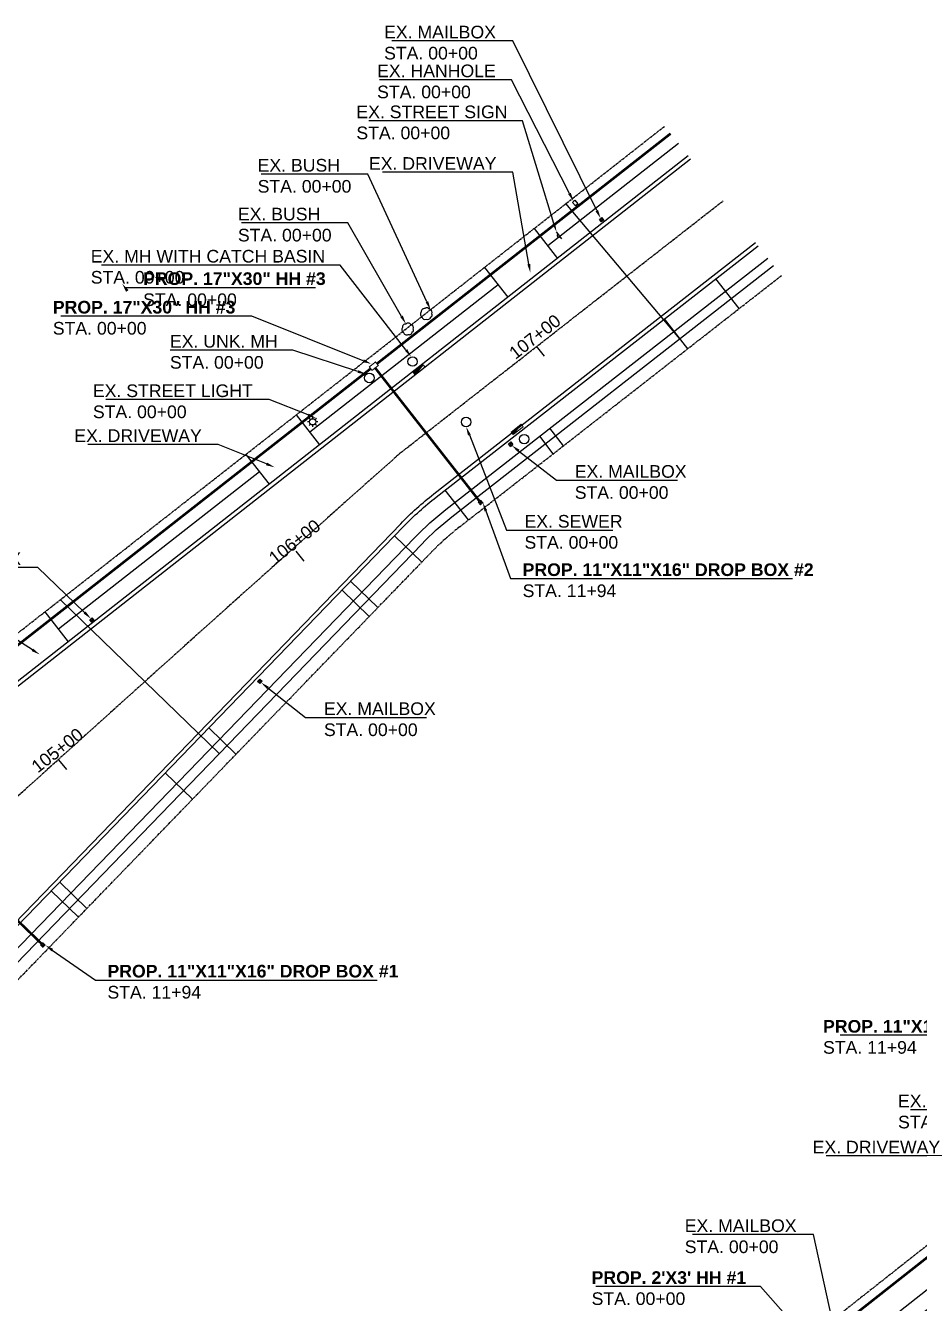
# Model space of a CAD drawing. Header units: feet. Extents: x -173233 to 8939709, y -5822937 to 440401.
# Drawn here: x 4505203.8 to 4505486.7, y -1445569 to -1445164.6 of the extents above; entities that cross this region are included whole.
import ezdxf
from ezdxf import colors
from ezdxf.entities.mleader import LeaderData, LeaderLine
from ezdxf.lldxf.tags import DXFTag
from ezdxf.math import Vec2, Vec3

# ---------------------------------------------------------------- set-up
doc = ezdxf.new("R2010")
doc.units = ezdxf.units.FT
doc.header["$MEASUREMENT"] = 0
doc.linetypes.add('CENTER2', pattern=[1.125, 0.75, -0.125, 0.125, -0.125])
doc.linetypes.add('PHANTOM2', pattern=[1.25, 0.625, -0.125, 0.125, -0.125, 0.125, -0.125])
for name, color, linetype in [('-TBLOCK', 7, 'Continuous'), ('0 @ 40 (1)', 7, 'Continuous'), ('7 CONDUIT PLAN', 7, 'Continuous'), ('CHC-CENTERLINE', 254, 'CENTER2'), ('CHC-ROW', 4, 'PHANTOM2'), ('CONSTRUCTION', 6, 'Continuous'), ('V-STREET', 142, 'Continuous')]:
    doc.layers.add(name, color=color, linetype=linetype)
for name, color, linetype, lineweight in [('C-Anno', 7, 'Continuous', 25), ('C-Anno @ 1', 7, 'Continuous', 25), ('C-Anno @ 40 (1)', 7, 'Continuous', 25), ('C-Anno @ 40 (2)', 7, 'Continuous', 25), ('CHC-CURB-EOP', 5, 'Continuous', 25), ('FTR-PROPOSED EQUIPMENT', 7, 'Continuous', 0), ('STORMDRAIN', 95, 'STDRAIN_LINE', 13)]:
    doc.layers.add(name, color=color, linetype=linetype, lineweight=lineweight)
doc.styles.add('MTCS Standard', font='arial.ttf', dxfattribs={"height": 0.08})
doc.styles.add('Notes', font='arial.ttf', dxfattribs={"height": 0.1})
doc.styles.get("Standard").update_dxf_attribs({"font": 'arial.ttf'})
doc.styles.add('Zayo Utilities', font='', dxfattribs={"oblique": 6, "height": 2})
doc.styles.get('Zayo Utilities').set_extended_font_data('Cordia New')
doc.linetypes.add('STDRAIN_LINE', pattern='A,4,-0.1,["SD",Standard,S=0.1,R=0,X=0,Y=-0.05],-0.275', length=4.375)
tags = doc.linetypes.add('WATER', pattern='A,1.3,-0.09,["W",Zayo Utilities,S=0.03,R=0,X=-0.03,Y=-0.025],-0.09', length=1.48).pattern_tags.tags
tags[6] = DXFTag(74, 10)

# ---------------------------------------------------------------- blocks, each defined once
blk = doc.blocks.new('STL')
blk.add_circle((0, 0), 0.977)
at = {"layer": 'CONSTRUCTION'}
for points in [[(-0.98, 0), (-1.62, 0)], [(-0.69, 0.69), (-1.15, 1.15)], [(0, 0.98), (0, 1.62)], [(0.69, 0.69), (1.15, 1.15)], [(1.62, 0), (0.98, 0)], [(-1.15, -1.15), (-0.69, -0.69)], [(0, -1.62), (0, -0.98)], [(1.15, -1.15), (0.69, -0.69)]]:
    blk.add_lwpolyline(points, dxfattribs=at)
blk = doc.blocks.new('STORM_DRN')
blk.add_hatch(color=256).paths.add_polyline_path([(4, 1), (-4, 1), (-4, -1)])
at = {"flags": 128}
blk.add_lwpolyline([(-4, -1), (4, 1)], dxfattribs=at)
at = {"linetype": 'Continuous', "flags": 128}
for points in [[(-4, -1), (4, -1), (4, 1)], [(4, 1), (-4, 1), (-4, -1)]]:
    blk.add_lwpolyline(points, dxfattribs=at)
blk = doc.blocks.new('streetsgn')
at = {"color": 0, "linetype": 'ByBlock'}
blk.add_lwpolyline([(-1.5, -0.02), (1.5, 0.02)], dxfattribs=at)
blk.add_arc((0, 0), 0.638, 0.7826, 180.7826, dxfattribs=at)
blk = doc.blocks.new('*U473')
at = {"layer": 'C-Anno @ 40 (1)'}
ml = blk.add_multileader_mtext('Standard', dxfattribs=at)
ml.set_content('{\\fArial|b1|i0|c0|p34;PROP. 30"X48" HH #1\\P}STA. 102+47', color=256, style='Notes')
ml.set_leader_properties()
ml.build(insert=Vec2(0, 0))
ml.multileader.update_dxf_attribs({"text_left_attachment_type": 6, "text_right_attachment_type": 6, "dogleg_length": 0.0548, "arrow_head_size": 2.8, "scale": 40})
ctx = ml.context
ctx.base_point, ctx.scale, ctx.arrow_head_size, ctx.landing_gap_size, ctx.plane_origin = Vec3(4504918.66, -1445511.87), 40, 2.8, 3.6, Vec3(4504933.17, -1445494.55)
ctx.left_attachment, ctx.right_attachment = 6, 6
notes = []
notes.append((ctx, [(0, (1, 1, 0), (4504916.47, -1445511.87), (1, 0), 2.19, [(0, [(4504915.63, -1445510.7)], 0, [])])]))
ctx.mtext.insert, ctx.mtext.width, ctx.mtext.defined_height, ctx.mtext.flow_direction = Vec3(4504922.26, -1445507.07), 69.3546, 4.8, 5
for ctx, leaders in notes:
    for number, flags, end, landing, length, lines in leaders:
        leader = LeaderData()
        leader.index, (leader.has_last_leader_line, leader.has_dogleg_vector, leader.attachment_direction) = number, flags
        leader.last_leader_point, leader.dogleg_vector, leader.dogleg_length = Vec3(end), Vec3(landing), length
        for number, points, colour, breaks in lines:
            line = LeaderLine()
            line.index, line.vertices, line.color, line.breaks = number, Vec3.list(points), colors.encode_raw_color(colour), breaks
            leader.lines.append(line)
        ctx.leaders.append(leader)
blk = doc.blocks.new('*U481')
at = {"layer": 'C-Anno @ 40 (1)'}
ml = blk.add_multileader_mtext('Standard', dxfattribs=at)
ml.set_content('{\\fArial|b1|i0|c0|p34;PROP. 17"X30" HH #1\\P}STA. 00+00', color=256, style='Notes')
ml.set_leader_properties()
ml.build(insert=Vec2(0, 0))
ml.multileader.update_dxf_attribs({"text_left_attachment_type": 6, "text_right_attachment_type": 6, "dogleg_length": 0.0548, "arrow_head_size": 2.8, "scale": 40})
ctx = ml.context
ctx.base_point, ctx.scale, ctx.arrow_head_size, ctx.landing_gap_size, ctx.plane_origin = Vec3(4505075, -1445374.68), 40, 2.8, 3.6, Vec3(4505089.51, -1445357.37)
ctx.left_attachment, ctx.right_attachment = 6, 6
notes = []
notes.append((ctx, [(0, (1, 1, 0), (4505072.81, -1445374.68), (1, 0), 2.19, [(0, [(4505071.97, -1445373.51)], 0, [])])]))
ctx.mtext.insert, ctx.mtext.width, ctx.mtext.defined_height, ctx.mtext.flow_direction = Vec3(4505078.6, -1445369.88), 69.3546, 4.8, 5
at = {"layer": 'C-Anno @ 40 (2)'}
ml = blk.add_multileader_mtext('Standard', dxfattribs=at)
ml.set_content('{\\fArial|b1|i0|c0|p34;PROP. 17"X30" HH #1\\P}STA. 00+00', color=256, style='Notes')
ml.set_leader_properties()
ml.build(insert=Vec2(0, 0))
ml.multileader.update_dxf_attribs({"text_left_attachment_type": 6, "text_right_attachment_type": 6, "dogleg_length": 0.0548, "arrow_head_size": 2.8, "scale": 40})
ctx = ml.context
ctx.base_point, ctx.scale, ctx.arrow_head_size, ctx.landing_gap_size, ctx.plane_origin = Vec3(4505057.31, -1445382.01), 40, 2.8, 3.6, Vec3(4505089.51, -1445357.37)
ctx.left_attachment, ctx.right_attachment = 6, 6
notes.append((ctx, [(1, (1, 1, 0), (4505123.18, -1445382.01), (-1, 0), 2.19, [(0, [(4505150.89, -1445398.88)], 0, [])])]))
ctx.mtext.insert, ctx.mtext.width, ctx.mtext.defined_height, ctx.mtext.flow_direction = Vec3(4505060.91, -1445377.21), 69.3546, 4.8, 5
for ctx, leaders in notes:
    for number, flags, end, landing, length, lines in leaders:
        leader = LeaderData()
        leader.index, (leader.has_last_leader_line, leader.has_dogleg_vector, leader.attachment_direction) = number, flags
        leader.last_leader_point, leader.dogleg_vector, leader.dogleg_length = Vec3(end), Vec3(landing), length
        for number, points, colour, breaks in lines:
            line = LeaderLine()
            line.index, line.vertices, line.color, line.breaks = number, Vec3.list(points), colors.encode_raw_color(colour), breaks
            leader.lines.append(line)
        ctx.leaders.append(leader)
blk = doc.blocks.new('*U482')
at = {"layer": 'C-Anno @ 40 (1)'}
ml = blk.add_multileader_mtext('Standard', dxfattribs=at)
ml.set_content('{\\fArial|b1|i0|c0|p34;PROP. 17"X30" HH #3\\P}STA. 00+00', color=256, style='Notes')
ml.set_leader_properties()
ml.build(insert=Vec2(0, 0))
ml.multileader.update_dxf_attribs({"text_left_attachment_type": 6, "text_right_attachment_type": 6, "dogleg_length": 0.0548, "arrow_head_size": 2.8, "scale": 40})
ctx = ml.context
ctx.base_point, ctx.scale, ctx.arrow_head_size, ctx.landing_gap_size, ctx.plane_origin = Vec3(4505237.4, -1445247.48), 40, 2.8, 3.6, Vec3(4505251.91, -1445230.16)
ctx.left_attachment, ctx.right_attachment = 6, 6
notes = []
notes.append((ctx, [(0, (1, 1, 0), (4505235.21, -1445247.48), (1, 0), 2.19, [(0, [(4505234.37, -1445246.31)], 0, [])])]))
ctx.mtext.insert, ctx.mtext.width, ctx.mtext.defined_height, ctx.mtext.flow_direction = Vec3(4505241, -1445242.68), 69.3546, 4.8, 5
at = {"layer": 'C-Anno @ 40 (2)'}
ml = blk.add_multileader_mtext('Standard', dxfattribs=at)
ml.set_content('{\\fArial|b1|i0|c0|p34;PROP. 17"X30" HH #3\\P}STA. 00+00', color=256, style='Notes')
ml.set_leader_properties()
ml.build(insert=Vec2(0, 0))
ml.multileader.update_dxf_attribs({"text_left_attachment_type": 6, "text_right_attachment_type": 6, "dogleg_length": 0.0548, "arrow_head_size": 2.8, "scale": 40})
ctx = ml.context
ctx.base_point, ctx.scale, ctx.arrow_head_size, ctx.landing_gap_size, ctx.plane_origin = Vec3(4505208.82, -1445256.51), 40, 2.8, 3.6, Vec3(4505251.91, -1445230.16)
ctx.left_attachment, ctx.right_attachment = 6, 6
notes.append((ctx, [(1, (1, 1, 0), (4505275.36, -1445256.51), (-1, 0), 2.19, [(0, [(4505313.29, -1445271.68)], 0, [])])]))
ctx.mtext.insert, ctx.mtext.width, ctx.mtext.defined_height, ctx.mtext.flow_direction = Vec3(4505212.42, -1445251.71), 69.3546, 4.8, 5
for ctx, leaders in notes:
    for number, flags, end, landing, length, lines in leaders:
        leader = LeaderData()
        leader.index, (leader.has_last_leader_line, leader.has_dogleg_vector, leader.attachment_direction) = number, flags
        leader.last_leader_point, leader.dogleg_vector, leader.dogleg_length = Vec3(end), Vec3(landing), length
        for number, points, colour, breaks in lines:
            line = LeaderLine()
            line.index, line.vertices, line.color, line.breaks = number, Vec3.list(points), colors.encode_raw_color(colour), breaks
            leader.lines.append(line)
        ctx.leaders.append(leader)
blk = doc.blocks.new('*U489')
at = {"layer": 'C-Anno @ 40 (2)'}
ml = blk.add_multileader_mtext('Standard', dxfattribs=at)
ml.set_content("{\\fArial|b1|i0|c0|p34;PROP. 2'X3' HH #1\\P}STA. 00+00", color=256, style='Notes')
ml.set_leader_properties()
ml.build(insert=Vec2(0, 0))
ml.multileader.update_dxf_attribs({"text_left_attachment_type": 6, "text_right_attachment_type": 6, "dogleg_length": 0.0548, "arrow_head_size": 2.8, "scale": 40})
ctx = ml.context
ctx.base_point, ctx.scale, ctx.arrow_head_size, ctx.landing_gap_size, ctx.plane_origin = Vec3(4505379.35, -1445563.57), 40, 2.8, 3.6, Vec3(4505393.84, -1445556.6)
ctx.left_attachment, ctx.right_attachment = 6, 6
notes = []
notes.append((ctx, [(1, (1, 1, 0), (4505436.36, -1445563.57), (-1, 0), 2.19, [(0, [(4505452.63, -1445581.92)], 0, [])])]))
ctx.mtext.insert, ctx.mtext.width, ctx.mtext.defined_height, ctx.mtext.flow_direction = Vec3(4505382.95, -1445558.77), 69.3546, 4.8, 5
for ctx, leaders in notes:
    for number, flags, end, landing, length, lines in leaders:
        leader = LeaderData()
        leader.index, (leader.has_last_leader_line, leader.has_dogleg_vector, leader.attachment_direction) = number, flags
        leader.last_leader_point, leader.dogleg_vector, leader.dogleg_length = Vec3(end), Vec3(landing), length
        for number, points, colour, breaks in lines:
            line = LeaderLine()
            line.index, line.vertices, line.color, line.breaks = number, Vec3.list(points), colors.encode_raw_color(colour), breaks
            leader.lines.append(line)
        ctx.leaders.append(leader)

msp = doc.modelspace()

# ---------------------------------------------------------------- linework, layer by layer
at = {"layer": '-TBLOCK'}
for p, q in [((4505385.44, -1445225.95), (4505386.23, -1445225.33)), ((4505386.84, -1445226.12), (4505386.06, -1445226.73)), ((4505357.25, -1445297.74), (4505356.64, -1445296.95)), ((4505357.42, -1445296.33), (4505358.04, -1445297.12)), ((4505224.1, -1445352.59), (4505224.89, -1445351.97)), ((4505225.51, -1445352.76), (4505224.72, -1445353.38)), ((4505277.93, -1445371.4), (4505278.65, -1445372.09)), ((4505277.96, -1445372.81), (4505277.24, -1445372.12))]:
    msp.add_line(p, q, dxfattribs=at)
for points in [[(4505385.44, -1445225.95), (4505386.84, -1445226.12), (4505386.23, -1445225.33), (4505386.06, -1445226.73)], [(4505357.42, -1445296.33), (4505357.25, -1445297.74), (4505358.04, -1445297.12), (4505356.64, -1445296.95)], [(4505224.1, -1445352.59), (4505225.51, -1445352.76), (4505224.89, -1445351.97), (4505224.72, -1445353.38)], [(4505277.93, -1445371.4), (4505277.96, -1445372.81), (4505278.65, -1445372.09), (4505277.24, -1445372.12)]]:
    msp.add_lwpolyline(points, close=True, dxfattribs=at)
at = {"layer": '-TBLOCK', "const_width": 0.35}
for points in [[(4505314.56, -1445271.05), (4505315.43, -1445272.16), (4505313.46, -1445273.71), (4505312.59, -1445272.59)], [(4505347.11, -1445315.44), (4505347.89, -1445314.82), (4505348.51, -1445315.6), (4505347.73, -1445316.22)], [(4505208.54, -1445455.52), (4505209.25, -1445454.82), (4505209.95, -1445455.53), (4505209.24, -1445456.23)]]:
    msp.add_lwpolyline(points, close=True, dxfattribs=at)
for points in [[(4505347.73, -1445316.22), (4505347.89, -1445314.82)], [(4505348.51, -1445315.6), (4505347.11, -1445315.44)], [(4505209.95, -1445455.53), (4505208.54, -1445455.52)], [(4505209.24, -1445456.23), (4505209.25, -1445454.82)]]:
    msp.add_lwpolyline(points, dxfattribs=at)
at = {"color": 5, "linetype": 'WATER'}
for points in [[(4505410.9, -1445263.72), (4505374.81, -1445220.94)], [(4505214.82, -1445346.27), (4505265.1, -1445394.9)]]:
    msp.add_lwpolyline(points, dxfattribs=at)
at = {"ltscale": 1000}
msp.add_lwpolyline([(4505376.86, -1445220.55), (4505377.61, -1445219.89), (4505378.59, -1445221.03), (4505377.84, -1445221.68)], close=True, dxfattribs=at)
at = {"color": 5, "linetype": 'WATER'}
msp.add_lwpolyline([(4504935.2, -1445731.62), (4505080.29, -1445585.65), (4505121.13, -1445543.75), (4505329.18, -1445328.65, -0.034798), (4505338.69, -1445320.1), (4505440.57, -1445240.56)], format="xyb", dxfattribs=at)
for points in [[(4505365.43, -1445266.02), (4505367.9, -1445269.16)], [(4505289.36, -1445330.89), (4505291.83, -1445334.04)], [(4505214.24, -1445396.89), (4505216.7, -1445400.04)]]:
    msp.add_lwpolyline(points)
at = {"ltscale": 1000}
for centre in [(4505326.29, -1445270.92), (4505312.6, -1445276.11), (4505343.24, -1445290.04), (4505361.61, -1445295.46)]:
    msp.add_circle(centre, 1.5, dxfattribs=at)
at = {"layer": '7 CONDUIT PLAN', "const_width": 0.8, "flags": 128}
for points in [[(4505314.99, -1445271.61), (4505407.96, -1445198.78)], [(4505152.6, -1445398.82), (4505313.03, -1445273.15)], [(4505347.5, -1445315.13), (4505314.45, -1445272.93)], [(4505208.9, -1445455.17), (4505152.01, -1445400.16)]]:
    msp.add_lwpolyline(points, dxfattribs=at)
at = {"layer": 'CHC-CENTERLINE'}
msp.add_lwpolyline([(4505322.69, -1445299.61), (4505424.57, -1445220.06)], dxfattribs=at)
msp.add_lwpolyline([(4505074.12, -1445524.64, -0.00444), (4505322.65, -1445299.64)], format="xyb", dxfattribs=at)
at = {"layer": 'CHC-CURB-EOP'}
for p, q in [((4505364.74, -1445228.82), (4505372.15, -1445238.27)), ((4505349.02, -1445241.14), (4505356.42, -1445250.58)), ((4505429.64, -1445254.17), (4505422.25, -1445244.71)), ((4505413.36, -1445266.88), (4505405.98, -1445257.42)), ((4505289.46, -1445287.79), (4505296.87, -1445297.24)), ((4505370.84, -1445300.08), (4505366.53, -1445294.56)), ((4505374.08, -1445297.54), (4505369.78, -1445292.02)), ((4505273.53, -1445300.28), (4505280.93, -1445309.72)), ((4505344, -1445321.03), (4505336.61, -1445311.57)), ((4505329.23, -1445334.36), (4505320.6, -1445326.02)), ((4505312.58, -1445351.57), (4505303.96, -1445343.23)), ((4505315.3, -1445348.76), (4505306.68, -1445340.41)), ((4505209.91, -1445350.12), (4505217.31, -1445359.57)), ((4505270.39, -1445395.19), (4505261.76, -1445386.85)), ((4505256.62, -1445409.42), (4505248, -1445401.08)), ((4505223.23, -1445443.95), (4505214.6, -1445435.6)), ((4505220.53, -1445446.73), (4505211.91, -1445438.39))]:
    msp.add_line(p, q, dxfattribs=at)
for points in [[(4505410.43, -1445201.93), (4505369.06, -1445234.33)], [(4505353.34, -1445246.65), (4505293.78, -1445293.3)], [(4505277.85, -1445305.79), (4505214.22, -1445355.63)], [(4505511.49, -1445547), (4505431.93, -1445609.65), (4505407.21, -1445629.57)]]:
    msp.add_lwpolyline(points, dxfattribs=at)
for points in [[(4505413.51, -1445205.86), (4505088.21, -1445460.7, 0.033421), (4505038.52, -1445505.29), (4504862.78, -1445685.58)], [(4505414.28, -1445206.85), (4505088.98, -1445461.68, 0.033421), (4505039.41, -1445506.16), (4504863.67, -1445686.45)], [(4505746.63, -1445369.78), (4505738.09, -1445376.51), (4505435.83, -1445614.54), (4505402.7, -1445641.24, 0.02856), (4505384.95, -1445657.3), (4505256.79, -1445787.32, -0.412077), (4505219.8, -1445787.72), (4505211.32, -1445779.48), (4505059.52, -1445631.28, -0.413981), (4505059.06, -1445594.17), (4505114.49, -1445537.3), (4505322.53, -1445322.22, -0.034798), (4505333, -1445312.81), (4505434.88, -1445233.27)], [(4505745.86, -1445368.8), (4505737.31, -1445375.53), (4505435.05, -1445613.56), (4505401.92, -1445640.27, 0.02856), (4505384.06, -1445656.42), (4505255.9, -1445786.44, -0.412077), (4505220.67, -1445786.82), (4505212.19, -1445778.58), (4505060.39, -1445630.38, -0.413981), (4505059.96, -1445595.04), (4505115.39, -1445538.17), (4505323.43, -1445323.09, -0.034798), (4505333.77, -1445313.79), (4505435.65, -1445234.25)], [(4505196.19, -1445461.83), (4505327.03, -1445326.57, -0.034798), (4505336.85, -1445317.74), (4505438.72, -1445238.19)]]:
    msp.add_lwpolyline(points, format="xyb", dxfattribs=at)
at = {"layer": 'CHC-ROW'}
for points in [[(4504866.02, -1445665.06), (4505029.93, -1445496.91, -0.033421), (4505080.81, -1445451.25), (4505406.11, -1445196.42)], [(4505735.96, -1445356.23), (4505728.84, -1445361.83), (4505425.08, -1445601.05), (4505391.88, -1445627.81, 0.02856), (4505372.67, -1445645.19), (4505256.35, -1445763.19, -0.412079), (4505221.13, -1445763.57), (4505221.13, -1445763.57), (4505080.85, -1445626.59, -0.413981), (4505080.41, -1445591.25), (4505124, -1445546.53), (4505332.06, -1445331.43, -0.034798), (4505341.15, -1445323.25), (4505443.03, -1445243.71)]]:
    msp.add_lwpolyline(points, format="xyb", dxfattribs=at)
at = {"layer": 'FTR-PROPOSED EQUIPMENT', "const_width": 0.8}
msp.add_lwpolyline([(4505559.82, -1445502.58, 0.414214), (4505555.6, -1445502.08), (4505454.41, -1445581.77)], format="xyb", dxfattribs=at)
at = {"layer": 'V-STREET', "color": 3}
for points in [[(4505332.35, -1445255.79, 0.520567), (4505331.66, -1445254.42, 0.520567), (4505330.15, -1445254.17, 0.520567), (4505329.05, -1445255.24, 0.520567), (4505329.25, -1445256.75, 0.520567), (4505330.6, -1445257.49, 0.520567), (4505331.99, -1445256.84, 0.520567)], [(4505326.46, -1445260.64, 0.520567), (4505325.74, -1445259.25, 0.520567), (4505324.2, -1445259.04, 0.520567), (4505323.13, -1445260.17, 0.520567), (4505323.43, -1445261.7, 0.520567), (4505324.86, -1445262.33, 0.520567), (4505326.2, -1445261.54, 0.520567)]]:
    msp.add_lwpolyline(points, format="xyb", close=True, dxfattribs=at)

# ---------------------------------------------------------------- block references
at = {"color": 0, "linetype": 'ByBlock', "xscale": 0.9000000000000052, "yscale": 0.9000000000000052, "zscale": 0.9000000000000052, "rotation": 127.2923648130421}
msp.add_blockref('streetsgn', (4505372.66, -1445230.97), dxfattribs=at)
at = {"layer": 'C-Anno'}
for name in ['*U482', '*U481', '*U473', '*U489']:
    msp.add_blockref(name, (0, 0), dxfattribs=at)
at = {"layer": 'CONSTRUCTION'}
msp.add_blockref('STL', (4505294.69, -1445289.99), dxfattribs=at)
at = {"layer": 'STORMDRAIN', "xscale": 0.4999999999999974, "yscale": 0.4999999999999974, "zscale": 0.4999999999999974, "rotation": 37.58008511757274}
for p in [(4505328.41, -1445273.53), (4505359.4, -1445292.39)]:
    msp.add_blockref('STORM_DRN', p, dxfattribs=at)

# ---------------------------------------------------------------- texts
at = {"layer": '0 @ 40 (1)', "style": 'MTCS Standard'}
for s, rotation, p in [('107+00', 38.2018, (4505358.85, -1445270.43)), ('106+00', 38.0749, (4505282.77, -1445335.29)), ('105+00', 38.0749, (4505207.65, -1445401.29))]:
    msp.add_text(s, height=4, rotation=rotation, dxfattribs=at).set_placement(p)

# ---------------------------------------------------------------- leaders
at = {"layer": 'C-Anno'}
ml = msp.add_multileader_mtext('Standard', dxfattribs=at)
ml.set_content('EX. MAILBOX\\PSTA. 00+00', color=256, style='Notes')
ml.set_leader_properties()
ml.build(insert=Vec2(0, 0))
ml.multileader.update_dxf_attribs({"text_left_attachment_type": 6, "text_right_attachment_type": 6, "dogleg_length": 0.126, "arrow_head_size": 2.8, "scale": 40})
ctx = ml.context
ctx.base_point, ctx.scale, ctx.arrow_head_size, ctx.landing_gap_size, ctx.plane_origin = Vec3(4505313.67, -1445169.45), 40, 2.8, 3.6, Vec3(4505316.1, -1445207.87)
ctx.left_attachment, ctx.right_attachment = 6, 6
notes = []
notes.append((ctx, [(1, (1, 1, 0), (4505357.99, -1445169.45), (-1, 0), 2.19, [(2, [(4505385.83, -1445225.64)], 0, [])])]))
ctx.mtext.insert, ctx.mtext.width, ctx.mtext.flow_direction = Vec3(4505317.27, -1445164.65), 43.8475, 5
ml = msp.add_multileader_mtext('Standard', dxfattribs=at)
ml.set_content('EX. HANHOLE \\PSTA. 00+00', color=256, style='Notes')
ml.set_leader_properties()
ml.build(insert=Vec2(0, 0))
ml.multileader.update_dxf_attribs({"text_left_attachment_type": 6, "text_right_attachment_type": 6, "dogleg_length": 0.0523, "arrow_head_size": 2.8})
ctx = ml.context
ctx.base_point, ctx.arrow_head_size, ctx.landing_gap_size, ctx.plane_origin = Vec3(4505311.46, -1445181.73), 2.8, 3.6, Vec3(4505342.73, -1445076.37)
ctx.left_attachment, ctx.right_attachment = 6, 6
notes.append((ctx, [(1, (1, 1, 0), (4505357.59, -1445181.73), (-1, 0), 2.09, [(0, [(4505377.23, -1445220.22)], 0, [])])]))
ctx.mtext.insert, ctx.mtext.width, ctx.mtext.defined_height, ctx.mtext.flow_direction = Vec3(4505315.06, -1445176.93), 76.2187, 2.49, 5
ml = msp.add_multileader_mtext('Standard', dxfattribs=at)
ml.set_content('EX. STREET SIGN\\PSTA. 00+00', color=256, style='Notes')
ml.set_leader_properties()
ml.build(insert=Vec2(0, 0))
ml.multileader.update_dxf_attribs({"text_left_attachment_type": 6, "text_right_attachment_type": 6, "dogleg_length": 0.0523, "arrow_head_size": 2.8})
ctx = ml.context
ctx.base_point, ctx.arrow_head_size, ctx.landing_gap_size, ctx.plane_origin = Vec3(4505304.9, -1445194.7), 2.8, 3.6, Vec3(4505482.67, -1445076.36)
ctx.left_attachment, ctx.right_attachment = 6, 6
notes.append((ctx, [(1, (1, 1, 0), (4505361.11, -1445194.7), (-1, 0), 2.09, [(0, [(4505371.83, -1445229.91)], 0, [])])]))
ctx.mtext.insert, ctx.mtext.width, ctx.mtext.defined_height, ctx.mtext.flow_direction = Vec3(4505308.5, -1445189.9), 62.9978, 2.49, 5
ml = msp.add_multileader_mtext('Standard', dxfattribs=at)
ml.set_content('EX. DRIVEWAY', color=256, style='Notes')
ml.set_leader_properties()
ml.build(insert=Vec2(0, 0))
ml.multileader.update_dxf_attribs({"text_left_attachment_type": 6, "text_right_attachment_type": 6, "dogleg_length": 0.0523, "arrow_head_size": 2.8})
ctx = ml.context
ctx.base_point, ctx.arrow_head_size, ctx.landing_gap_size, ctx.plane_origin = Vec3(4505308.88, -1445211.03), 2.8, 3.6, Vec3(4505460.24, -1445070.89)
ctx.left_attachment, ctx.right_attachment = 6, 6
notes.append((ctx, [(1, (1, 1, 0), (4505358.05, -1445211.03), (-1, 0), 2.09, [(0, [(4505363.56, -1445242.83)], 0, [])])]))
ctx.mtext.insert, ctx.mtext.width, ctx.mtext.defined_height, ctx.mtext.flow_direction = Vec3(4505312.48, -1445206.23), 40.7312, 2.49, 5
ml = msp.add_multileader_mtext('Standard', dxfattribs=at)
ml.set_content('EX. MH WITH CATCH BASIN \\PSTA. 00+00', color=256, style='Notes')
ml.set_leader_properties()
ml.build(insert=Vec2(0, 0))
ml.multileader.update_dxf_attribs({"text_left_attachment_type": 6, "text_right_attachment_type": 6, "dogleg_length": 0.0523, "arrow_head_size": 2.8})
ctx = ml.context
ctx.base_point, ctx.arrow_head_size, ctx.landing_gap_size, ctx.plane_origin = Vec3(4505220.82, -1445240.38), 2.8, 3.6, Vec3(4505286.1, -1445105.98)
ctx.left_attachment, ctx.right_attachment = 6, 6
notes.append((ctx, [(1, (1, 1, 0), (4505303.41, -1445240.38), (-1, 0), 2.09, [(0, [(4505325.92, -1445269.46)], 0, [])])]))
ctx.mtext.insert, ctx.mtext.width, ctx.mtext.defined_height, ctx.mtext.flow_direction = Vec3(4505224.42, -1445235.58), 76.2187, 2.49, 5
ml = msp.add_multileader_mtext('Standard', dxfattribs=at)
ml.set_content('EX. UNK. MH \\PSTA. 00+00', color=256, style='Notes')
ml.set_leader_properties()
ml.build(insert=Vec2(0, 0))
ml.multileader.update_dxf_attribs({"text_left_attachment_type": 6, "text_right_attachment_type": 6, "dogleg_length": 0.0523, "arrow_head_size": 2.8})
ctx = ml.context
ctx.base_point, ctx.arrow_head_size, ctx.landing_gap_size, ctx.plane_origin = Vec3(4505245.88, -1445267.3), 2.8, 3.6, Vec3(4505417.84, -1445079.71)
ctx.left_attachment, ctx.right_attachment = 6, 6
notes.append((ctx, [(1, (1, 1, 0), (4505288.43, -1445267.3), (-1, 0), 2.09, [(1, [(4505311.67, -1445274.94)], 0, [])])]))
ctx.mtext.insert, ctx.mtext.width, ctx.mtext.defined_height, ctx.mtext.flow_direction = Vec3(4505249.48, -1445262.5), 40.7312, 2.49, 5
ml = msp.add_multileader_mtext('Standard', dxfattribs=at)
ml.set_content('EX. STREET LIGHT\\PSTA. 00+00', color=256, style='Notes')
ml.set_leader_properties()
ml.build(insert=Vec2(0, 0))
ml.multileader.update_dxf_attribs({"text_left_attachment_type": 6, "text_right_attachment_type": 6, "dogleg_length": 0.0523, "arrow_head_size": 2.8})
ctx = ml.context
ctx.base_point, ctx.arrow_head_size, ctx.landing_gap_size, ctx.plane_origin = Vec3(4505221.51, -1445282.95), 2.8, 3.6, Vec3(4505404.6, -1445134.25)
ctx.left_attachment, ctx.right_attachment = 6, 6
notes.append((ctx, [(1, (1, 1, 0), (4505280.86, -1445282.95), (-1, 0), 2.09, [(0, [(4505295.83, -1445288.84)], 0, [])])]))
ctx.mtext.insert, ctx.mtext.width, ctx.mtext.defined_height, ctx.mtext.flow_direction = Vec3(4505225.11, -1445278.15), 62.9978, 2.49, 5
ml = msp.add_multileader_mtext('Standard', dxfattribs=at)
ml.set_content('EX. DRIVEWAY', color=256, style='Notes')
ml.set_leader_properties()
ml.build(insert=Vec2(0, 0))
ml.multileader.update_dxf_attribs({"text_left_attachment_type": 6, "text_right_attachment_type": 6, "dogleg_length": 0.0523, "arrow_head_size": 2.8})
ctx = ml.context
ctx.base_point, ctx.arrow_head_size, ctx.landing_gap_size, ctx.plane_origin = Vec3(4505215.62, -1445297.16), 2.8, 3.6, Vec3(4505384.2, -1445130.34)
ctx.left_attachment, ctx.right_attachment = 6, 6
notes.append((ctx, [(1, (1, 1, 0), (4505264.79, -1445297.16), (-1, 0), 2.09, [(0, [(4505282.65, -1445304.36)], 0, [])])]))
ctx.mtext.insert, ctx.mtext.width, ctx.mtext.defined_height, ctx.mtext.flow_direction = Vec3(4505219.22, -1445292.36), 40.7312, 2.49, 5
ml = msp.add_multileader_mtext('Standard', dxfattribs=at)
ml.set_content('EX. SEWER\\PSTA. 00+00', color=256, style='Notes')
ml.set_leader_properties()
ml.build(insert=Vec2(0, 0))
ml.multileader.update_dxf_attribs({"text_left_attachment_type": 6, "text_right_attachment_type": 6, "dogleg_length": 0.0523, "arrow_head_size": 2.8})
ctx = ml.context
ctx.base_point, ctx.arrow_head_size, ctx.landing_gap_size, ctx.plane_origin = Vec3(4505358.11, -1445324.26), 2.8, 3.6, Vec3(4505529.64, -1445184.4)
ctx.left_attachment, ctx.right_attachment = 6, 6
notes.append((ctx, [(0, (1, 1, 0), (4505356.02, -1445324.26), (1, 0), 2.09, [(0, [(4505343.24, -1445291.54)], 0, [])])]))
ctx.mtext.insert, ctx.mtext.width, ctx.mtext.defined_height, ctx.mtext.flow_direction = Vec3(4505361.71, -1445319.46), 40.7312, 2.49, 5
ml = msp.add_multileader_mtext('Standard', dxfattribs=at)
ml.set_content('EX. MAILBOX\\PSTA. 00+00', color=256, style='Notes')
ml.set_leader_properties()
ml.build(insert=Vec2(0, 0))
ml.multileader.update_dxf_attribs({"text_left_attachment_type": 6, "text_right_attachment_type": 6, "dogleg_length": 0.126, "arrow_head_size": 2.8, "scale": 40})
ctx = ml.context
ctx.base_point, ctx.scale, ctx.arrow_head_size, ctx.landing_gap_size, ctx.plane_origin = Vec3(4505374.02, -1445308.48), 40, 2.8, 3.6, Vec3(4505287.29, -1445278.87)
ctx.left_attachment, ctx.right_attachment = 6, 6
notes.append((ctx, [(0, (1, 1, 0), (4505371.83, -1445308.48), (1, 0), 2.19, [(2, [(4505357.64, -1445297.43)], 0, [])])]))
ctx.mtext.insert, ctx.mtext.width, ctx.mtext.flow_direction = Vec3(4505377.62, -1445303.68), 43.8475, 5
ml = msp.add_multileader_mtext('Standard', dxfattribs=at)
ml.set_content('EX. MAILBOX\\PSTA. 00+00', color=256, style='Notes')
ml.set_leader_properties()
ml.build(insert=Vec2(0, 0))
ml.multileader.update_dxf_attribs({"text_left_attachment_type": 6, "text_right_attachment_type": 6, "dogleg_length": 0.126, "arrow_head_size": 2.8, "scale": 40})
ctx = ml.context
ctx.base_point, ctx.scale, ctx.arrow_head_size, ctx.landing_gap_size, ctx.plane_origin = Vec3(4505163.37, -1445336.11), 40, 2.8, 3.6, Vec3(4505154.76, -1445334.51)
ctx.left_attachment, ctx.right_attachment = 6, 6
notes.append((ctx, [(1, (1, 1, 0), (4505207.69, -1445336.11), (-1, 0), 2.19, [(2, [(4505224.5, -1445352.28)], 0, [])])]))
ctx.mtext.insert, ctx.mtext.width, ctx.mtext.flow_direction = Vec3(4505166.97, -1445331.31), 43.8475, 5
ml = msp.add_multileader_mtext('Standard', dxfattribs=at)
ml.set_content('EX. DRIVEWAY', color=256, style='Notes')
ml.set_leader_properties()
ml.build(insert=Vec2(0, 0))
ml.multileader.update_dxf_attribs({"text_left_attachment_type": 6, "text_right_attachment_type": 6, "dogleg_length": 0.0523, "arrow_head_size": 2.8})
ctx = ml.context
ctx.base_point, ctx.arrow_head_size, ctx.landing_gap_size, ctx.plane_origin = Vec3(4505136.41, -1445349.22), 2.8, 3.6, Vec3(4505304.97, -1445191.68)
ctx.left_attachment, ctx.right_attachment = 6, 6
notes.append((ctx, [(1, (1, 1, 0), (4505185.58, -1445349.22), (-1, 0), 2.09, [(0, [(4505208.3, -1445363.62)], 0, [])])]))
ctx.mtext.insert, ctx.mtext.width, ctx.mtext.defined_height, ctx.mtext.flow_direction = Vec3(4505140.01, -1445344.42), 40.7312, 2.49, 5
ml = msp.add_multileader_mtext('Standard', dxfattribs=at)
ml.set_content('EX. MAILBOX\\PSTA. 00+00', color=256, style='Notes')
ml.set_leader_properties()
ml.build(insert=Vec2(0, 0))
ml.multileader.update_dxf_attribs({"text_left_attachment_type": 6, "text_right_attachment_type": 6, "dogleg_length": 0.126, "arrow_head_size": 2.8, "scale": 40})
ctx = ml.context
ctx.base_point, ctx.scale, ctx.arrow_head_size, ctx.landing_gap_size, ctx.plane_origin = Vec3(4505294.63, -1445383.55), 40, 2.8, 3.6, Vec3(4505207.9, -1445353.94)
ctx.left_attachment, ctx.right_attachment = 6, 6
notes.append((ctx, [(0, (1, 1, 0), (4505292.43, -1445383.55), (1, 0), 2.19, [(2, [(4505278.3, -1445372.45)], 0, [])])]))
ctx.mtext.insert, ctx.mtext.width, ctx.mtext.flow_direction = Vec3(4505298.23, -1445378.75), 43.8475, 5
ml = msp.add_multileader_mtext('Standard', dxfattribs=at)
ml.set_content('EX. MAILBOX\\PSTA. 00+00', color=256, style='Notes')
ml.set_leader_properties()
ml.build(insert=Vec2(0, 0))
ml.multileader.update_dxf_attribs({"text_left_attachment_type": 6, "text_right_attachment_type": 6, "dogleg_length": 0.126, "arrow_head_size": 2.8, "scale": 40})
ctx = ml.context
ctx.base_point, ctx.scale, ctx.arrow_head_size, ctx.landing_gap_size, ctx.plane_origin = Vec3(4505084.53, -1445397.4), 40, 2.8, 3.6, Vec3(4505075.92, -1445395.8)
ctx.left_attachment, ctx.right_attachment = 6, 6
notes.append((ctx, [(1, (1, 1, 0), (4505128.85, -1445397.4), (-1, 0), 2.19, [(2, [(4505145.65, -1445413.57)], 0, [])])]))
ctx.mtext.insert, ctx.mtext.width, ctx.mtext.flow_direction = Vec3(4505088.13, -1445392.6), 43.8475, 5
ml = msp.add_multileader_mtext('Standard', dxfattribs=at)
ml.set_content('EX. STREET SIGN\\PSTA. 00+00', color=256, style='Notes')
ml.set_leader_properties()
ml.build(insert=Vec2(0, 0))
ml.multileader.update_dxf_attribs({"text_left_attachment_type": 6, "text_right_attachment_type": 6, "dogleg_length": 0.0523, "arrow_head_size": 2.8})
ctx = ml.context
ctx.base_point, ctx.arrow_head_size, ctx.landing_gap_size, ctx.plane_origin = Vec3(4505476.34, -1445507.69), 2.8, 3.6, Vec3(4505654.79, -1445365.28)
ctx.left_attachment, ctx.right_attachment = 6, 6
notes.append((ctx, [(1, (1, 1, 0), (4505532.54, -1445507.69), (-1, 0), 2.09, [(0, [(4505543.94, -1445518.83)], 0, [])])]))
ctx.mtext.insert, ctx.mtext.width, ctx.mtext.defined_height, ctx.mtext.flow_direction = Vec3(4505479.94, -1445502.89), 62.9978, 2.49, 5
ml = msp.add_multileader_mtext('Standard', dxfattribs=at)
ml.set_content('EX. DRIVEWAY', color=256, style='Notes')
ml.set_leader_properties()
ml.build(insert=Vec2(0, 0))
ml.multileader.update_dxf_attribs({"text_left_attachment_type": 6, "text_right_attachment_type": 6, "dogleg_length": 0.126, "arrow_head_size": 2.8, "scale": 40})
ctx = ml.context
ctx.base_point, ctx.scale, ctx.arrow_head_size, ctx.landing_gap_size, ctx.plane_origin = Vec3(4505449.33, -1445522.28), 40, 2.8, 3.6, Vec3(4505468.88, -1445488.21)
ctx.left_attachment, ctx.right_attachment = 6, 6
notes.append((ctx, [(1, (1, 1, 0), (4505498.6, -1445522.28), (-1, 0), 2.19, [(2, [(4505517.09, -1445541.94)], 0, [])])]))
ctx.mtext.insert, ctx.mtext.width, ctx.mtext.flow_direction = Vec3(4505452.93, -1445517.48), 43.8475, 5
ml = msp.add_multileader_mtext('Standard', dxfattribs=at)
ml.set_content('EX. MAILBOX\\PSTA. 00+00', color=256, style='Notes')
ml.set_leader_properties()
ml.build(insert=Vec2(0, 0))
ml.multileader.update_dxf_attribs({"text_left_attachment_type": 6, "text_right_attachment_type": 6, "dogleg_length": 0.126, "arrow_head_size": 2.8, "scale": 40})
ctx = ml.context
ctx.base_point, ctx.scale, ctx.arrow_head_size, ctx.landing_gap_size, ctx.plane_origin = Vec3(4505408.83, -1445547.15), 40, 2.8, 3.6, Vec3(4505392.83, -1445571.8)
ctx.left_attachment, ctx.right_attachment = 6, 6
notes.append((ctx, [(1, (1, 1, 0), (4505453.15, -1445547.15), (-1, 0), 2.19, [(2, [(4505462.56, -1445589.57)], 0, [])])]))
ctx.mtext.insert, ctx.mtext.width, ctx.mtext.flow_direction = Vec3(4505412.43, -1445542.35), 43.8475, 5
at = {"layer": 'C-Anno @ 1'}
ml = msp.add_multileader_mtext('Standard', dxfattribs=at)
ml.set_content('{\\fArial|b1|i0|c0|p34;PROP. 11"X11"X16" DROP BOX #2\\P}STA. 11+94', color=256, style='Notes')
ml.set_leader_properties()
ml.build(insert=Vec2(0, 0))
ml.multileader.update_dxf_attribs({"text_left_attachment_type": 6, "text_right_attachment_type": 6, "dogleg_length": 0.126, "arrow_head_size": 2.8})
ctx = ml.context
ctx.base_point, ctx.arrow_head_size, ctx.landing_gap_size, ctx.plane_origin = Vec3(4505357.52, -1445339.57), 2.8, 3.6, Vec3(4505714.7, -1445545.53)
ctx.left_attachment, ctx.right_attachment = 6, 6
notes.append((ctx, [(0, (1, 1, 0), (4505357.3, -1445339.57), (1, 0), 0.228, [(0, [(4505348.52, -1445315.53)], 0, [])])]))
ctx.mtext.insert, ctx.mtext.width, ctx.mtext.defined_height, ctx.mtext.flow_direction = Vec3(4505361.12, -1445334.77), 114.3531, 20.52, 5
ml = msp.add_multileader_mtext('Standard', dxfattribs=at)
ml.set_content('{\\fArial|b1|i0|c0|p34;PROP. 11"X11"X16" DROP BOX #1\\P}STA. 11+94', color=256, style='Notes')
ml.set_leader_properties()
ml.build(insert=Vec2(0, 0))
ml.multileader.update_dxf_attribs({"text_left_attachment_type": 6, "text_right_attachment_type": 6, "dogleg_length": 0.126, "arrow_head_size": 2.8})
ctx = ml.context
ctx.base_point, ctx.arrow_head_size, ctx.landing_gap_size, ctx.plane_origin = Vec3(4505226.11, -1445466.61), 2.8, 3.6, Vec3(4505576.14, -1445685.54)
ctx.left_attachment, ctx.right_attachment = 6, 6
notes.append((ctx, [(0, (1, 1, 0), (4505225.89, -1445466.61), (1, 0), 0.228, [(0, [(4505209.95, -1445455.53)], 0, [])])]))
ctx.mtext.insert, ctx.mtext.width, ctx.mtext.defined_height, ctx.mtext.flow_direction = Vec3(4505229.71, -1445461.81), 114.3531, 20.52, 5
ml = msp.add_multileader_mtext('Standard', dxfattribs=at)
ml.set_content('{\\fArial|b1|i0|c0|p34;PROP. 11"X11"X16" DROP BOX #1\\P}STA. 11+94', color=256, style='Notes')
ml.set_leader_properties()
ml.build(insert=Vec2(0, 0))
ml.multileader.update_dxf_attribs({"text_left_attachment_type": 6, "text_right_attachment_type": 6, "dogleg_length": 0.126, "arrow_head_size": 2.8})
ctx = ml.context
ctx.base_point, ctx.arrow_head_size, ctx.landing_gap_size, ctx.plane_origin = Vec3(4505452.6, -1445484.07), 2.8, 3.6, Vec3(4505806.15, -1445694.61)
ctx.left_attachment, ctx.right_attachment = 6, 6
notes.append((ctx, [(1, (1, 1, 0), (4505550.83, -1445484.07), (-1, 0), 0.228, [(0, [(4505560.21, -1445502.27)], 0, [])])]))
ctx.mtext.insert, ctx.mtext.width, ctx.mtext.defined_height, ctx.mtext.flow_direction = Vec3(4505456.2, -1445479.27), 114.3531, 20.52, 5
at = {"layer": 'C-Anno @ 40 (1)'}
ml = msp.add_multileader_mtext('Standard', dxfattribs=at)
ml.set_content('EX. BUSH\\PSTA. 00+00', color=256, style='Notes')
ml.set_leader_properties()
ml.build(insert=Vec2(0, 0))
ml.multileader.update_dxf_attribs({"text_left_attachment_type": 6, "text_right_attachment_type": 6, "dogleg_length": 0.0523, "arrow_head_size": 2.8, "scale": 40})
ctx = ml.context
ctx.base_point, ctx.scale, ctx.arrow_head_size, ctx.landing_gap_size, ctx.plane_origin = Vec3(4505273.65, -1445211.6), 40, 2.8, 3.6, Vec3(4505258.02, -1445313.98)
ctx.left_attachment, ctx.right_attachment = 6, 6
notes.append((ctx, [(1, (1, 1, 0), (4505312.09, -1445211.6), (-1, 0), 2.09, [(0, [(4505332, -1445254.55)], 0, [])])]))
ctx.mtext.insert, ctx.mtext.width, ctx.mtext.defined_height, ctx.mtext.flow_direction = Vec3(4505277.25, -1445206.8), 74.5883, 2.49, 5
ml = msp.add_multileader_mtext('Standard', dxfattribs=at)
ml.set_content('EX. BUSH\\PSTA. 00+00', color=256, style='Notes')
ml.set_leader_properties()
ml.build(insert=Vec2(0, 0))
ml.multileader.update_dxf_attribs({"text_left_attachment_type": 6, "text_right_attachment_type": 6, "dogleg_length": 0.0523, "arrow_head_size": 2.8, "scale": 40})
ctx = ml.context
ctx.base_point, ctx.scale, ctx.arrow_head_size, ctx.landing_gap_size, ctx.plane_origin = Vec3(4505267.4, -1445227.04), 40, 2.8, 3.6, Vec3(4505252.63, -1445320.45)
ctx.left_attachment, ctx.right_attachment = 6, 6
notes.append((ctx, [(1, (1, 1, 0), (4505305.84, -1445227.04), (-1, 0), 2.09, [(0, [(4505324.2, -1445259.04)], 0, [])])]))
ctx.mtext.insert, ctx.mtext.width, ctx.mtext.defined_height, ctx.mtext.flow_direction = Vec3(4505271, -1445222.24), 74.5883, 2.49, 5
for ctx, leaders in notes:
    for number, flags, end, landing, length, lines in leaders:
        leader = LeaderData()
        leader.index, (leader.has_last_leader_line, leader.has_dogleg_vector, leader.attachment_direction) = number, flags
        leader.last_leader_point, leader.dogleg_vector, leader.dogleg_length = Vec3(end), Vec3(landing), length
        for number, points, colour, breaks in lines:
            line = LeaderLine()
            line.index, line.vertices, line.color, line.breaks = number, Vec3.list(points), colors.encode_raw_color(colour), breaks
            leader.lines.append(line)
        ctx.leaders.append(leader)

doc.saveas('drawing.dxf')
